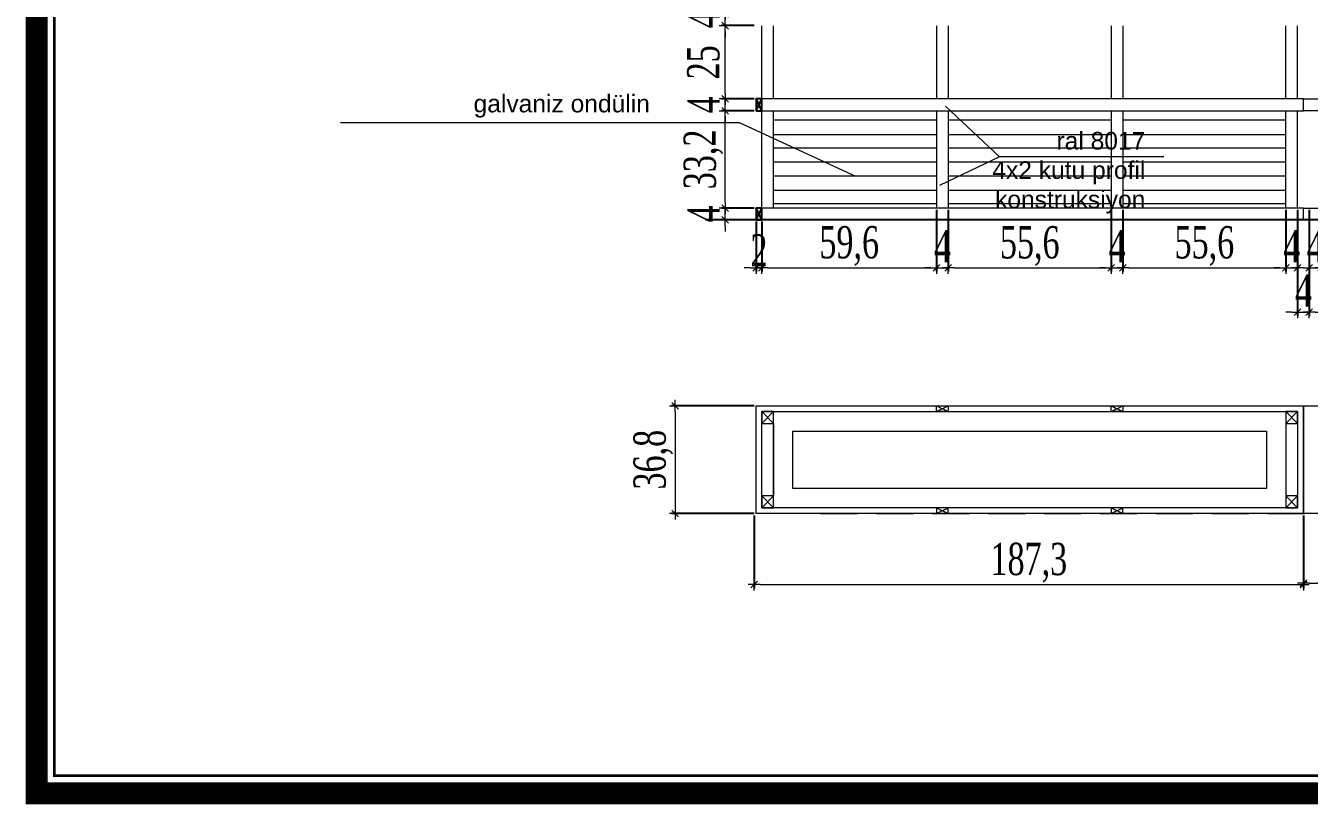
# Model space of a CAD drawing. Header units: millimetres. Extents: x 54215 to 67697, y 23496 to 56611.
# Drawn here: x 57020.3 to 57458, y 31475.7 to 31741.2 of the extents above; entities that cross this region are included whole.
import ezdxf

# ---------------------------------------------------------------- set-up
doc = ezdxf.new("R2010")
doc.units = ezdxf.units.MM
doc.linetypes.add('DASHED', pattern=[19.05, 12.7, -6.35])
for name, color, linetype, lineweight in [('no3_duvar kaplama', 8, 'Continuous', 0), ('no3_kutu profil gorunus', 8, 'Continuous', 0), ('no3_kutuprofil kesit', 74, 'Continuous', 18), ('no3_lejand', 255, 'Continuous', 13), ('no3_yazı duvar', 152, 'Continuous', 0), ('no3_ölçü detay', 252, 'Continuous', 0)]:
    doc.layers.add(name, color=color, linetype=linetype, lineweight=lineweight)
doc.styles.get("Standard").update_dxf_attribs({"font": 'arial.ttf'})
doc.styles.add('Ölçü50', font='georgia.ttf', dxfattribs={"width": 0.7})
doc.dimstyles.new('olcu10', dxfattribs={"dimtxt": 11, "dimasz": 2, "dimexe": 1.25, "dimexo": 0.625, "dimgap": 0.5, "dimtad": 1, "dimdec": 1, "dimzin": 9, "dimtxsty": 'Ölçü50', "dimblk": 'CENTIK', "dimcen": 2, "dimclrd": 250, "dimclre": 250, "dimclrt": 44, "dimazin": 2, "dimtfac": 1, "dimtdec": 1, "dimtix": 1, "dimtmove": 0, "dimatfit": 3, "dimldrblk": 'CENTIK', "dimfxl": 1, "dimlwd": -1, "dimarcsym": 0})

# ---------------------------------------------------------------- blocks, each defined once
blk = doc.blocks.new('CENTIK')
for p, q in [((-1, 0), (1, 0)), ((-0.57, -0.57), (0.57, 0.57)), ((0, 1), (0, -1))]:
    blk.add_line(p, q)
blk = doc.blocks.new('*D277')
at = {"layer": 'Defpoints', "color": 0, "transparency": 16777216}
for p in [(57269.37, 31675.02), (57271.37, 31675.02), (57271.37, 31658.62)]:
    blk.add_point(p, dxfattribs=at)
at = {"layer": 'no3_ölçü detay', "color": 250, "lineweight": -2, "transparency": 16777216}
for p, q in [((57269.37, 31674.39), (57269.37, 31657.37)), ((57271.37, 31674.39), (57271.37, 31657.37))]:
    blk.add_line(p, q, dxfattribs=at)
at = {"layer": 'no3_ölçü detay', "color": 250, "transparency": 16777216}
for p, q in [((57267.37, 31658.62), (57265.37, 31658.62)), ((57269.37, 31658.62), (57271.37, 31658.62)), ((57273.37, 31658.62), (57275.37, 31658.62))]:
    blk.add_line(p, q, dxfattribs=at)
at = {"layer": 'no3_ölçü detay', "color": 250, "transparency": 16777216, "xscale": 2, "yscale": 2, "zscale": 2}
blk.add_blockref('CENTIK', (57269.37, 31658.62), dxfattribs=at)
at = {"layer": 'no3_ölçü detay', "color": 250, "transparency": 16777216, "xscale": 2, "yscale": 2, "zscale": 2, "rotation": 180}
blk.add_blockref('CENTIK', (57271.37, 31658.62), dxfattribs=at)
at = {"layer": 'no3_ölçü detay', "color": 44, "transparency": 16777216, "insert": (57270.37, 31664.62), "char_height": 11, "attachment_point": 5, "style": 'Ölçü50'}
blk.add_mtext('2', dxfattribs=at)
blk = doc.blocks.new('*D278')
at = {"layer": 'Defpoints', "color": 0, "transparency": 16777216}
for p in [(57330.92, 31679.02), (57271.37, 31675.02), (57330.92, 31658.62)]:
    blk.add_point(p, dxfattribs=at)
at = {"layer": 'no3_ölçü detay', "color": 250, "lineweight": -2, "transparency": 16777216}
for p, q in [((57330.92, 31678.39), (57330.92, 31657.37)), ((57271.37, 31674.39), (57271.37, 31657.37))]:
    blk.add_line(p, q, dxfattribs=at)
at = {"layer": 'no3_ölçü detay', "color": 250, "transparency": 16777216}
blk.add_line((57273.37, 31658.62), (57328.92, 31658.62), dxfattribs=at)
at = {"layer": 'no3_ölçü detay', "color": 250, "transparency": 16777216, "xscale": 2, "yscale": 2, "zscale": 2, "rotation": 180}
blk.add_blockref('CENTIK', (57271.37, 31658.62), dxfattribs=at)
at = {"layer": 'no3_ölçü detay', "color": 250, "transparency": 16777216, "xscale": 2, "yscale": 2, "zscale": 2}
blk.add_blockref('CENTIK', (57330.92, 31658.62), dxfattribs=at)
at = {"layer": 'no3_ölçü detay', "color": 44, "transparency": 16777216, "insert": (57301.14, 31666.09), "char_height": 11, "attachment_point": 5, "style": 'Ölçü50'}
blk.add_mtext('59,6', dxfattribs=at)
blk = doc.blocks.new('*D279')
at = {"layer": 'Defpoints', "color": 0, "transparency": 16777216}
for p in [(57330.92, 31679.02), (57334.92, 31679.02), (57334.92, 31658.62)]:
    blk.add_point(p, dxfattribs=at)
at = {"layer": 'no3_ölçü detay', "color": 250, "lineweight": -2, "transparency": 16777216}
for p, q in [((57330.92, 31678.39), (57330.92, 31657.37)), ((57334.92, 31678.39), (57334.92, 31657.37))]:
    blk.add_line(p, q, dxfattribs=at)
at = {"layer": 'no3_ölçü detay', "color": 250, "transparency": 16777216}
for p, q in [((57328.92, 31658.62), (57326.92, 31658.62)), ((57330.92, 31658.62), (57334.92, 31658.62)), ((57336.92, 31658.62), (57338.92, 31658.62))]:
    blk.add_line(p, q, dxfattribs=at)
at = {"layer": 'no3_ölçü detay', "color": 250, "transparency": 16777216, "xscale": 2, "yscale": 2, "zscale": 2}
blk.add_blockref('CENTIK', (57330.92, 31658.62), dxfattribs=at)
at = {"layer": 'no3_ölçü detay', "color": 250, "transparency": 16777216, "xscale": 2, "yscale": 2, "zscale": 2, "rotation": 180}
blk.add_blockref('CENTIK', (57334.92, 31658.62), dxfattribs=at)
at = {"layer": 'no3_ölçü detay', "color": 44, "transparency": 16777216, "insert": (57332.92, 31666.02), "char_height": 11, "attachment_point": 5, "style": 'Ölçü50'}
blk.add_mtext('4', dxfattribs=at)
blk = doc.blocks.new('*D280')
at = {"layer": 'Defpoints', "color": 0, "transparency": 16777216}
for p in [(57334.92, 31679.02), (57390.48, 31679.02), (57390.48, 31658.62)]:
    blk.add_point(p, dxfattribs=at)
at = {"layer": 'no3_ölçü detay', "color": 250, "lineweight": -2, "transparency": 16777216}
for p, q in [((57334.92, 31678.39), (57334.92, 31657.37)), ((57390.48, 31678.39), (57390.48, 31657.37))]:
    blk.add_line(p, q, dxfattribs=at)
at = {"layer": 'no3_ölçü detay', "color": 250, "transparency": 16777216}
blk.add_line((57336.92, 31658.62), (57388.48, 31658.62), dxfattribs=at)
at = {"layer": 'no3_ölçü detay', "color": 250, "transparency": 16777216, "xscale": 2, "yscale": 2, "zscale": 2, "rotation": 180}
blk.add_blockref('CENTIK', (57334.92, 31658.62), dxfattribs=at)
at = {"layer": 'no3_ölçü detay', "color": 250, "transparency": 16777216, "xscale": 2, "yscale": 2, "zscale": 2}
blk.add_blockref('CENTIK', (57390.48, 31658.62), dxfattribs=at)
at = {"layer": 'no3_ölçü detay', "color": 44, "transparency": 16777216, "insert": (57362.7, 31666.07), "char_height": 11, "attachment_point": 5, "style": 'Ölçü50'}
blk.add_mtext('55,6', dxfattribs=at)
blk = doc.blocks.new('*D281')
at = {"layer": 'Defpoints', "color": 0, "transparency": 16777216}
for p in [(57390.48, 31679.02), (57394.48, 31679.02), (57394.48, 31658.62)]:
    blk.add_point(p, dxfattribs=at)
at = {"layer": 'no3_ölçü detay', "color": 250, "lineweight": -2, "transparency": 16777216}
for p, q in [((57390.48, 31678.39), (57390.48, 31657.37)), ((57394.48, 31678.39), (57394.48, 31657.37))]:
    blk.add_line(p, q, dxfattribs=at)
at = {"layer": 'no3_ölçü detay', "color": 250, "transparency": 16777216}
for p, q in [((57388.48, 31658.62), (57386.48, 31658.62)), ((57390.48, 31658.62), (57394.48, 31658.62)), ((57396.48, 31658.62), (57398.48, 31658.62))]:
    blk.add_line(p, q, dxfattribs=at)
at = {"layer": 'no3_ölçü detay', "color": 250, "transparency": 16777216, "xscale": 2, "yscale": 2, "zscale": 2}
blk.add_blockref('CENTIK', (57390.48, 31658.62), dxfattribs=at)
at = {"layer": 'no3_ölçü detay', "color": 250, "transparency": 16777216, "xscale": 2, "yscale": 2, "zscale": 2, "rotation": 180}
blk.add_blockref('CENTIK', (57394.48, 31658.62), dxfattribs=at)
at = {"layer": 'no3_ölçü detay', "color": 44, "transparency": 16777216, "insert": (57392.48, 31666.02), "char_height": 11, "attachment_point": 5, "style": 'Ölçü50'}
blk.add_mtext('4', dxfattribs=at)
blk = doc.blocks.new('*D282')
at = {"layer": 'Defpoints', "color": 0, "transparency": 16777216}
for p in [(57394.48, 31679.02), (57450.03, 31679.02), (57450.03, 31658.62)]:
    blk.add_point(p, dxfattribs=at)
at = {"layer": 'no3_ölçü detay', "color": 250, "lineweight": -2, "transparency": 16777216}
for p, q in [((57394.48, 31678.39), (57394.48, 31657.37)), ((57450.03, 31678.39), (57450.03, 31657.37))]:
    blk.add_line(p, q, dxfattribs=at)
at = {"layer": 'no3_ölçü detay', "color": 250, "transparency": 16777216}
blk.add_line((57396.48, 31658.62), (57448.03, 31658.62), dxfattribs=at)
at = {"layer": 'no3_ölçü detay', "color": 250, "transparency": 16777216, "xscale": 2, "yscale": 2, "zscale": 2, "rotation": 180}
blk.add_blockref('CENTIK', (57394.48, 31658.62), dxfattribs=at)
at = {"layer": 'no3_ölçü detay', "color": 250, "transparency": 16777216, "xscale": 2, "yscale": 2, "zscale": 2}
blk.add_blockref('CENTIK', (57450.03, 31658.62), dxfattribs=at)
at = {"layer": 'no3_ölçü detay', "color": 44, "transparency": 16777216, "insert": (57422.25, 31666.07), "char_height": 11, "attachment_point": 5, "style": 'Ölçü50'}
blk.add_mtext('55,6', dxfattribs=at)
blk = doc.blocks.new('*D283')
at = {"layer": 'Defpoints', "color": 0, "transparency": 16777216}
for p in [(57450.03, 31679.02), (57454.03, 31679.02), (57454.03, 31658.62)]:
    blk.add_point(p, dxfattribs=at)
at = {"layer": 'no3_ölçü detay', "color": 250, "lineweight": -2, "transparency": 16777216}
for p, q in [((57450.03, 31678.39), (57450.03, 31657.37)), ((57454.03, 31678.39), (57454.03, 31657.37))]:
    blk.add_line(p, q, dxfattribs=at)
at = {"layer": 'no3_ölçü detay', "color": 250, "transparency": 16777216}
for p, q in [((57448.03, 31658.62), (57446.03, 31658.62)), ((57450.03, 31658.62), (57454.03, 31658.62)), ((57456.03, 31658.62), (57458.03, 31658.62))]:
    blk.add_line(p, q, dxfattribs=at)
at = {"layer": 'no3_ölçü detay', "color": 250, "transparency": 16777216, "xscale": 2, "yscale": 2, "zscale": 2}
blk.add_blockref('CENTIK', (57450.03, 31658.62), dxfattribs=at)
at = {"layer": 'no3_ölçü detay', "color": 250, "transparency": 16777216, "xscale": 2, "yscale": 2, "zscale": 2, "rotation": 180}
blk.add_blockref('CENTIK', (57454.03, 31658.62), dxfattribs=at)
at = {"layer": 'no3_ölçü detay', "color": 44, "transparency": 16777216, "insert": (57452.03, 31666.02), "char_height": 11, "attachment_point": 5, "style": 'Ölçü50'}
blk.add_mtext('4', dxfattribs=at)
blk = doc.blocks.new('*D284')
at = {"layer": 'Defpoints', "color": 0, "transparency": 16777216}
for p in [(57454.03, 31679.02), (57458.03, 31679.02), (57458.03, 31643.49)]:
    blk.add_point(p, dxfattribs=at)
at = {"layer": 'no3_ölçü detay', "color": 250, "lineweight": -2, "transparency": 16777216}
for p, q in [((57454.03, 31678.39), (57454.03, 31642.24)), ((57458.03, 31678.39), (57458.03, 31642.24))]:
    blk.add_line(p, q, dxfattribs=at)
at = {"layer": 'no3_ölçü detay', "color": 250, "transparency": 16777216}
for p, q in [((57452.03, 31643.49), (57450.03, 31643.49)), ((57454.03, 31643.49), (57458.03, 31643.49)), ((57460.03, 31643.49), (57462.03, 31643.49))]:
    blk.add_line(p, q, dxfattribs=at)
at = {"layer": 'no3_ölçü detay', "color": 250, "transparency": 16777216, "xscale": 2, "yscale": 2, "zscale": 2}
blk.add_blockref('CENTIK', (57454.03, 31643.49), dxfattribs=at)
at = {"layer": 'no3_ölçü detay', "color": 250, "transparency": 16777216, "xscale": 2, "yscale": 2, "zscale": 2, "rotation": 180}
blk.add_blockref('CENTIK', (57458.03, 31643.49), dxfattribs=at)
at = {"layer": 'no3_ölçü detay', "color": 44, "transparency": 16777216, "insert": (57456.03, 31650.89), "char_height": 11, "attachment_point": 5, "style": 'Ölçü50'}
blk.add_mtext('4', dxfattribs=at)
blk = doc.blocks.new('*D285')
at = {"layer": 'Defpoints', "color": 0, "transparency": 16777216}
for p in [(57458.03, 31679.02), (57462.03, 31679.02), (57462.03, 31658.62)]:
    blk.add_point(p, dxfattribs=at)
at = {"layer": 'no3_ölçü detay', "color": 250, "lineweight": -2, "transparency": 16777216}
for p, q in [((57458.03, 31678.39), (57458.03, 31657.37)), ((57462.03, 31678.39), (57462.03, 31657.37))]:
    blk.add_line(p, q, dxfattribs=at)
at = {"layer": 'no3_ölçü detay', "color": 250, "transparency": 16777216}
for p, q in [((57456.03, 31658.62), (57454.03, 31658.62)), ((57458.03, 31658.62), (57462.03, 31658.62)), ((57464.03, 31658.62), (57466.03, 31658.62))]:
    blk.add_line(p, q, dxfattribs=at)
at = {"layer": 'no3_ölçü detay', "color": 250, "transparency": 16777216, "xscale": 2, "yscale": 2, "zscale": 2}
blk.add_blockref('CENTIK', (57458.03, 31658.62), dxfattribs=at)
at = {"layer": 'no3_ölçü detay', "color": 250, "transparency": 16777216, "xscale": 2, "yscale": 2, "zscale": 2, "rotation": 180}
blk.add_blockref('CENTIK', (57462.03, 31658.62), dxfattribs=at)
at = {"layer": 'no3_ölçü detay', "color": 44, "transparency": 16777216, "insert": (57460.03, 31666.02), "char_height": 11, "attachment_point": 5, "style": 'Ölçü50'}
blk.add_mtext('4', dxfattribs=at)
blk = doc.blocks.new('*D300')
at = {"layer": 'Defpoints', "color": 0, "transparency": 16777216}
for p in [(57268.74, 31574.85), (57456.03, 31574.85), (57456.03, 31550.63)]:
    blk.add_point(p, dxfattribs=at)
at = {"layer": 'no3_ölçü detay', "color": 250, "lineweight": -2, "transparency": 16777216}
for p, q in [((57268.74, 31574.23), (57268.74, 31549.38)), ((57456.03, 31574.23), (57456.03, 31549.38))]:
    blk.add_line(p, q, dxfattribs=at)
at = {"layer": 'no3_ölçü detay', "color": 250, "transparency": 16777216}
blk.add_line((57270.74, 31550.63), (57454.03, 31550.63), dxfattribs=at)
at = {"layer": 'no3_ölçü detay', "color": 250, "transparency": 16777216, "xscale": 2, "yscale": 2, "zscale": 2, "rotation": 180}
blk.add_blockref('CENTIK', (57268.74, 31550.63), dxfattribs=at)
at = {"layer": 'no3_ölçü detay', "color": 250, "transparency": 16777216, "xscale": 2, "yscale": 2, "zscale": 2}
blk.add_blockref('CENTIK', (57456.03, 31550.63), dxfattribs=at)
at = {"layer": 'no3_ölçü detay', "color": 44, "transparency": 16777216, "insert": (57362.39, 31558.09), "char_height": 11, "attachment_point": 5, "style": 'Ölçü50'}
blk.add_mtext('187,3', dxfattribs=at)
blk = doc.blocks.new('*D301')
at = {"layer": 'Defpoints', "color": 0, "transparency": 16777216}
for p in [(57456.03, 31574.85), (57631.7, 31574.85), (57631.7, 31551.17)]:
    blk.add_point(p, dxfattribs=at)
at = {"layer": 'no3_ölçü detay', "color": 250, "lineweight": -2, "transparency": 16777216}
for p, q in [((57456.03, 31574.23), (57456.03, 31549.92)), ((57631.7, 31574.23), (57631.7, 31549.92))]:
    blk.add_line(p, q, dxfattribs=at)
at = {"layer": 'no3_ölçü detay', "color": 250, "transparency": 16777216}
blk.add_line((57458.03, 31551.17), (57629.7, 31551.17), dxfattribs=at)
at = {"layer": 'no3_ölçü detay', "color": 250, "transparency": 16777216, "xscale": 2, "yscale": 2, "zscale": 2, "rotation": 180}
blk.add_blockref('CENTIK', (57456.03, 31551.17), dxfattribs=at)
at = {"layer": 'no3_ölçü detay', "color": 250, "transparency": 16777216, "xscale": 2, "yscale": 2, "zscale": 2}
blk.add_blockref('CENTIK', (57631.7, 31551.17), dxfattribs=at)
at = {"layer": 'no3_ölçü detay', "color": 44, "transparency": 16777216, "insert": (57543.87, 31558.57), "char_height": 11, "attachment_point": 5, "style": 'Ölçü50'}
blk.add_mtext('175,7', dxfattribs=at)
blk = doc.blocks.new('*D303')
at = {"layer": 'Defpoints', "color": 0, "transparency": 16777216}
for p in [(57258.84, 31679.02), (57269.37, 31679.02), (57269.37, 31675.02)]:
    blk.add_point(p, dxfattribs=at)
at = {"layer": 'no3_ölçü detay', "color": 250, "transparency": 16777216}
for p, q in [((57258.84, 31681.02), (57258.84, 31683.02)), ((57258.84, 31675.02), (57258.84, 31679.02)), ((57258.84, 31673.02), (57258.84, 31671.02))]:
    blk.add_line(p, q, dxfattribs=at)
at = {"layer": 'no3_ölçü detay', "color": 250, "lineweight": -2, "transparency": 16777216}
for p, q in [((57268.74, 31679.02), (57257.59, 31679.02)), ((57268.74, 31675.02), (57257.59, 31675.02))]:
    blk.add_line(p, q, dxfattribs=at)
at = {"layer": 'no3_ölçü detay', "color": 250, "transparency": 16777216, "xscale": 2, "yscale": 2, "zscale": 2}
for p, rotation in [((57258.84, 31679.02), 270), ((57258.84, 31675.02), 90)]:
    blk.add_blockref('CENTIK', p, dxfattribs=dict(at, rotation=rotation))
at = {"layer": 'no3_ölçü detay', "color": 44, "transparency": 16777216, "insert": (57251.45, 31677.02), "char_height": 11, "attachment_point": 5, "rotation": 90, "style": 'Ölçü50'}
blk.add_mtext('4', dxfattribs=at)
blk = doc.blocks.new('*D304')
at = {"layer": 'Defpoints', "color": 0, "transparency": 16777216}
for p in [(57258.84, 31712.22), (57269.37, 31712.22), (57269.37, 31679.02)]:
    blk.add_point(p, dxfattribs=at)
at = {"layer": 'no3_ölçü detay', "color": 250, "lineweight": -2, "transparency": 16777216}
for p, q in [((57268.74, 31712.22), (57257.59, 31712.22)), ((57268.74, 31679.02), (57257.59, 31679.02))]:
    blk.add_line(p, q, dxfattribs=at)
at = {"layer": 'no3_ölçü detay', "color": 250, "transparency": 16777216}
blk.add_line((57258.84, 31681.02), (57258.84, 31710.22), dxfattribs=at)
at = {"layer": 'no3_ölçü detay', "color": 250, "transparency": 16777216, "xscale": 2, "yscale": 2, "zscale": 2}
for p, rotation in [((57258.84, 31712.22), 90), ((57258.84, 31679.02), 270)]:
    blk.add_blockref('CENTIK', p, dxfattribs=dict(at, rotation=rotation))
at = {"layer": 'no3_ölçü detay', "color": 44, "transparency": 16777216, "insert": (57251.45, 31695.62), "char_height": 11, "attachment_point": 5, "rotation": 90, "style": 'Ölçü50'}
blk.add_mtext('33,2', dxfattribs=at)
blk = doc.blocks.new('*D305')
at = {"layer": 'Defpoints', "color": 0, "transparency": 16777216}
for p in [(57258.84, 31716.22), (57269.37, 31716.22), (57269.37, 31712.22)]:
    blk.add_point(p, dxfattribs=at)
at = {"layer": 'no3_ölçü detay', "color": 250, "transparency": 16777216}
for p, q in [((57258.84, 31718.22), (57258.84, 31720.22)), ((57258.84, 31712.22), (57258.84, 31716.22)), ((57258.84, 31710.22), (57258.84, 31708.22))]:
    blk.add_line(p, q, dxfattribs=at)
at = {"layer": 'no3_ölçü detay', "color": 250, "lineweight": -2, "transparency": 16777216}
for p, q in [((57268.74, 31716.22), (57257.59, 31716.22)), ((57268.74, 31712.22), (57257.59, 31712.22))]:
    blk.add_line(p, q, dxfattribs=at)
at = {"layer": 'no3_ölçü detay', "color": 250, "transparency": 16777216, "xscale": 2, "yscale": 2, "zscale": 2}
for p, rotation in [((57258.84, 31716.22), 270), ((57258.84, 31712.22), 90)]:
    blk.add_blockref('CENTIK', p, dxfattribs=dict(at, rotation=rotation))
at = {"layer": 'no3_ölçü detay', "color": 44, "transparency": 16777216, "insert": (57251.45, 31714.22), "char_height": 11, "attachment_point": 5, "rotation": 90, "style": 'Ölçü50'}
blk.add_mtext('4', dxfattribs=at)
blk = doc.blocks.new('*D306')
at = {"layer": 'Defpoints', "color": 0, "transparency": 16777216}
for p in [(57258.84, 31741.22), (57269.37, 31741.22), (57269.37, 31716.22)]:
    blk.add_point(p, dxfattribs=at)
at = {"layer": 'no3_ölçü detay', "color": 250, "lineweight": -2, "transparency": 16777216}
for p, q in [((57268.74, 31741.22), (57257.59, 31741.22)), ((57268.74, 31716.22), (57257.59, 31716.22))]:
    blk.add_line(p, q, dxfattribs=at)
at = {"layer": 'no3_ölçü detay', "color": 250, "transparency": 16777216}
blk.add_line((57258.84, 31718.22), (57258.84, 31739.22), dxfattribs=at)
at = {"layer": 'no3_ölçü detay', "color": 250, "transparency": 16777216, "xscale": 2, "yscale": 2, "zscale": 2}
for p, rotation in [((57258.84, 31741.22), 90), ((57258.84, 31716.22), 270)]:
    blk.add_blockref('CENTIK', p, dxfattribs=dict(at, rotation=rotation))
at = {"layer": 'no3_ölçü detay', "color": 44, "transparency": 16777216, "insert": (57251.45, 31728.72), "char_height": 11, "attachment_point": 5, "rotation": 90, "style": 'Ölçü50'}
blk.add_mtext('25', dxfattribs=at)
blk = doc.blocks.new('*D307')
at = {"layer": 'Defpoints', "color": 0, "transparency": 16777216}
for p in [(57258.84, 31745.22), (57269.37, 31745.22), (57269.37, 31741.22)]:
    blk.add_point(p, dxfattribs=at)
at = {"layer": 'no3_ölçü detay', "color": 250, "transparency": 16777216}
for p, q in [((57258.84, 31747.22), (57258.84, 31749.22)), ((57258.84, 31741.22), (57258.84, 31745.22)), ((57258.84, 31739.22), (57258.84, 31737.22))]:
    blk.add_line(p, q, dxfattribs=at)
at = {"layer": 'no3_ölçü detay', "color": 250, "lineweight": -2, "transparency": 16777216}
for p, q in [((57268.74, 31745.22), (57257.59, 31745.22)), ((57268.74, 31741.22), (57257.59, 31741.22))]:
    blk.add_line(p, q, dxfattribs=at)
at = {"layer": 'no3_ölçü detay', "color": 250, "transparency": 16777216, "xscale": 2, "yscale": 2, "zscale": 2}
for p, rotation in [((57258.84, 31745.22), 270), ((57258.84, 31741.22), 90)]:
    blk.add_blockref('CENTIK', p, dxfattribs=dict(at, rotation=rotation))
at = {"layer": 'no3_ölçü detay', "color": 44, "transparency": 16777216, "insert": (57251.45, 31743.22), "char_height": 11, "attachment_point": 5, "rotation": 90, "style": 'Ölçü50'}
blk.add_mtext('4', dxfattribs=at)
blk = doc.blocks.new('*D318')
at = {"layer": 'Defpoints', "color": 0, "transparency": 16777216}
for p in [(57269.37, 31611.6), (57241.82, 31574.85), (57269.37, 31574.85)]:
    blk.add_point(p, dxfattribs=at)
at = {"layer": 'no3_ölçü detay', "color": 250, "lineweight": -2, "transparency": 16777216}
for p, q in [((57268.74, 31611.6), (57240.57, 31611.6)), ((57268.74, 31574.85), (57240.57, 31574.85))]:
    blk.add_line(p, q, dxfattribs=at)
at = {"layer": 'no3_ölçü detay', "color": 250, "transparency": 16777216}
blk.add_line((57241.82, 31609.6), (57241.82, 31576.85), dxfattribs=at)
at = {"layer": 'no3_ölçü detay', "color": 250, "transparency": 16777216, "xscale": 2, "yscale": 2, "zscale": 2}
for p, rotation in [((57241.82, 31611.6), 90), ((57241.82, 31574.85), 270)]:
    blk.add_blockref('CENTIK', p, dxfattribs=dict(at, rotation=rotation))
at = {"layer": 'no3_ölçü detay', "color": 44, "transparency": 16777216, "insert": (57234.36, 31593.23), "char_height": 11, "attachment_point": 5, "rotation": 90, "style": 'Ölçü50'}
blk.add_mtext('36,8', dxfattribs=at)

msp = doc.modelspace()

# ---------------------------------------------------------------- linework, layer by layer
for p, q in [((57271.365, 31712.215), (57269.365, 31716.215)), ((57269.365, 31712.215), (57271.365, 31716.215)), ((57271.365, 31675.015), (57269.365, 31679.015)), ((57269.365, 31675.015), (57271.365, 31679.015)), ((57834.258, 31675.015), (57252.127, 31675.015)), ((57834.258, 31675.015), (57252.127, 31675.015))]:
    msp.add_line(p, q)
for points in [[(57269.365, 31712.215), (57271.365, 31712.215), (57271.365, 31716.215), (57269.365, 31716.215)], [(57269.365, 31675.015), (57271.365, 31675.015), (57271.365, 31679.015), (57269.365, 31679.015)]]:
    msp.add_lwpolyline(points, close=True)
at = {"layer": 'no3_duvar kaplama'}
for p, q in [((57330.921, 31708.991), (57275.365, 31708.991)), ((57390.476, 31708.991), (57334.921, 31708.991)), ((57450.032, 31708.991), (57394.476, 31708.991)), ((57330.921, 31704.039), (57275.365, 31704.039)), ((57390.476, 31704.039), (57334.921, 31704.039)), ((57450.032, 31704.039), (57394.476, 31704.039)), ((57330.921, 31699.402), (57275.365, 31699.402)), ((57390.476, 31699.402), (57334.921, 31699.402)), ((57450.032, 31699.402), (57394.476, 31699.402)), ((57330.921, 31694.628), (57275.365, 31694.628)), ((57390.476, 31694.628), (57334.921, 31694.628)), ((57450.032, 31694.628), (57394.476, 31694.628)), ((57330.921, 31689.946), (57275.365, 31689.946)), ((57390.476, 31689.946), (57334.921, 31689.946)), ((57450.032, 31689.946), (57394.476, 31689.946)), ((57330.921, 31685.039), (57275.365, 31685.039)), ((57390.476, 31685.039), (57334.921, 31685.039)), ((57450.032, 31685.039), (57394.476, 31685.039)), ((57330.921, 31680.491), (57275.365, 31680.491)), ((57390.476, 31680.491), (57334.921, 31680.491)), ((57450.032, 31680.491), (57394.476, 31680.491))]:
    msp.add_line(p, q, dxfattribs=at)
at = {"layer": 'no3_duvar kaplama', "linetype": 'DASHED'}
msp.add_line((57291.365, 31574.852), (57796.365, 31574.852), dxfattribs=at)
at = {"layer": 'no3_kutu profil gorunus'}
for p, q in [((57275.365, 31605.602), (57275.365, 31580.852)), ((57450.032, 31605.602), (57450.032, 31580.852))]:
    msp.add_line(p, q, dxfattribs=at)
for points in [[(57269.365, 31611.602), (57456.032, 31611.602), (57456.032, 31574.852), (57269.365, 31574.852)], [(57456.032, 31611.602), (57631.698, 31611.602), (57631.698, 31574.852), (57456.032, 31574.852)], [(57271.365, 31609.602), (57454.032, 31609.602), (57454.032, 31576.852), (57271.365, 31576.852)]]:
    msp.add_lwpolyline(points, close=True, dxfattribs=at)
at = {"layer": 'no3_kutuprofil kesit'}
for p, q in [((57271.365, 31716.215), (57271.365, 31741.215)), ((57275.365, 31716.215), (57275.365, 31741.215)), ((57330.921, 31741.215), (57330.921, 31716.215)), ((57334.921, 31741.215), (57334.921, 31716.215)), ((57390.476, 31741.215), (57390.476, 31716.215)), ((57394.476, 31741.215), (57394.476, 31716.215)), ((57450.032, 31716.215), (57450.032, 31741.215)), ((57454.032, 31716.215), (57454.032, 31741.215)), ((57271.365, 31716.215), (57269.365, 31716.215)), ((57269.365, 31716.215), (57269.365, 31712.215)), ((57456.032, 31716.215), (57269.365, 31716.215)), ((57271.365, 31716.215), (57269.365, 31716.215)), ((57269.365, 31716.215), (57269.365, 31712.215)), ((57269.365, 31712.215), (57454.032, 31712.215)), ((57271.365, 31679.015), (57271.365, 31712.215)), ((57275.365, 31679.015), (57275.365, 31712.215)), ((57330.921, 31712.215), (57330.921, 31679.015)), ((57334.921, 31712.215), (57334.921, 31679.015)), ((57390.476, 31712.215), (57390.476, 31679.015)), ((57394.476, 31712.215), (57394.476, 31679.015)), ((57450.032, 31679.015), (57450.032, 31712.215)), ((57454.032, 31679.015), (57454.032, 31712.215)), ((57454.032, 31712.215), (57456.032, 31712.215)), ((57456.032, 31712.215), (57456.032, 31716.215)), ((57271.365, 31679.015), (57269.365, 31679.015)), ((57269.365, 31679.015), (57269.365, 31675.015)), ((57456.032, 31679.015), (57269.365, 31679.015)), ((57271.365, 31679.015), (57269.365, 31679.015)), ((57269.365, 31679.015), (57269.365, 31675.015)), ((57456.032, 31675.015), (57456.032, 31679.015)), ((57269.365, 31675.015), (57454.032, 31675.015)), ((57454.032, 31675.015), (57456.032, 31675.015)), ((57330.921, 31611.602), (57334.921, 31609.602)), ((57330.921, 31609.602), (57334.921, 31611.602)), ((57390.476, 31611.602), (57394.476, 31609.602)), ((57390.476, 31609.602), (57394.476, 31611.602)), ((57271.365, 31605.602), (57275.365, 31609.602)), ((57275.365, 31605.602), (57271.365, 31609.602)), ((57450.032, 31605.602), (57454.032, 31609.602)), ((57454.032, 31605.602), (57450.032, 31609.602)), ((57271.365, 31576.852), (57275.365, 31580.852)), ((57275.365, 31576.852), (57271.365, 31580.852)), ((57450.032, 31576.852), (57454.032, 31580.852)), ((57454.032, 31576.852), (57450.032, 31580.852)), ((57330.921, 31574.852), (57334.921, 31576.852)), ((57330.921, 31576.852), (57334.921, 31574.852)), ((57390.476, 31574.852), (57394.476, 31576.852)), ((57390.476, 31576.852), (57394.476, 31574.852))]:
    msp.add_line(p, q, dxfattribs=at)
for points in [[(57456.032, 31716.215), (57631.698, 31716.215), (57631.698, 31712.215), (57456.032, 31712.215)], [(57456.032, 31679.015), (57631.698, 31679.015), (57631.698, 31675.015), (57456.032, 31675.015)], [(57330.921, 31609.602), (57330.921, 31611.602), (57334.921, 31611.602), (57334.921, 31609.602)], [(57390.476, 31609.602), (57390.476, 31611.602), (57394.476, 31611.602), (57394.476, 31609.602)], [(57271.365, 31605.602), (57275.365, 31605.602), (57275.365, 31609.602), (57271.365, 31609.602)], [(57275.365, 31609.602), (57450.032, 31609.602), (57450.032, 31576.852), (57275.365, 31576.852)], [(57450.032, 31605.602), (57454.032, 31605.602), (57454.032, 31609.602), (57450.032, 31609.602)], [(57281.965, 31603.002), (57443.432, 31603.002), (57443.432, 31583.452), (57281.965, 31583.452)], [(57271.365, 31576.852), (57275.365, 31576.852), (57275.365, 31580.852), (57271.365, 31580.852)], [(57450.032, 31576.852), (57454.032, 31576.852), (57454.032, 31580.852), (57450.032, 31580.852)], [(57330.921, 31576.852), (57330.921, 31574.852), (57334.921, 31574.852), (57334.921, 31576.852)], [(57390.476, 31576.852), (57390.476, 31574.852), (57394.476, 31574.852), (57394.476, 31576.852)]]:
    msp.add_lwpolyline(points, close=True, dxfattribs=at)
for p in [(57330.921, 31609.602), (57330.921, 31576.852)]:
    msp.add_point(p, dxfattribs=at)
at = {"layer": 'no3_lejand', "color": 1, "const_width": 7.466}
msp.add_lwpolyline([(58460.835, 31479.446), (57024.058, 31479.446), (57024.058, 32059.446), (58460.835, 32059.446), (58460.835, 31743.827, -0.4142136), (58450.8, 31733.792), (58299.278, 31733.792, 0.4142136), (58295.264, 31729.778), (58295.264, 31632.243, 0.4142136), (58299.278, 31628.229), (58450.8, 31628.229, -0.4142136), (58460.835, 31618.195), (58460.835, 31479.446)], format="xyb", dxfattribs=at)
at = {"layer": 'no3_lejand', "color": 252, "const_width": 0.854}
msp.add_lwpolyline([(58454.814, 31743.827, -0.4142136), (58450.8, 31739.813), (58299.278, 31739.813, 0.4142136), (58289.243, 31729.778), (58289.243, 31632.243, 0.4142136), (58299.278, 31622.209), (58450.8, 31622.209, -0.4142136), (58454.814, 31618.195), (58454.814, 31485.467), (57030.078, 31485.467), (57030.078, 32053.425), (58454.814, 32053.425), (58454.814, 31743.827)], format="xyb", dxfattribs=at)
at = {"layer": 'no3_yazı duvar'}
msp.add_line((57352.358, 31696.495), (57333.949, 31713.795), dxfattribs=at)
for points in [[(57303.143, 31689.946), (57263.726, 31708.063), (57127.624, 31708.063)], [(57408.393, 31696.495), (57352.358, 31696.495), (57331.886, 31686.671)]]:
    msp.add_lwpolyline(points, dxfattribs=at)

# ---------------------------------------------------------------- texts
at = {"layer": 'no3_yazı duvar', "char_height": 6}
for s, insert, width, attachment_point in [('galvaniz ondülin', (57173.057, 31717.658), 143.81258, 1), ('ral 8017 \\P4x2 kutu profil konstruksiyon', (57402.109, 31704.974), 53.97042, 3)]:
    msp.add_mtext(s, dxfattribs=dict(at, insert=insert, width=width, attachment_point=attachment_point))

# ---------------------------------------------------------------- dimensions: what is measured, and where the dimension line sits
at = {"layer": 'no3_ölçü detay'}
for base, p1, p2, picture, middle in [((57258.842, 31745.215), (57269.365, 31741.215), (57269.365, 31745.215), '*D307', (57251.447, 31743.215)), ((57258.842, 31741.215), (57269.365, 31716.215), (57269.365, 31741.215), '*D306', (57251.447, 31728.715)), ((57258.842, 31716.215), (57269.365, 31712.215), (57269.365, 31716.215), '*D305', (57251.447, 31714.215)), ((57258.842, 31712.215), (57269.365, 31679.015), (57269.365, 31712.215), '*D304', (57251.447, 31695.615)), ((57258.842, 31679.015), (57269.365, 31675.015), (57269.365, 31679.015), '*D303', (57251.447, 31677.015)), ((57241.822832244, 31574.851950315), (57269.365029337, 31611.601950315), (57269.365029337, 31574.851950315), '*D318', (57234.362790548, 31593.226950315))]:
    dim = msp.add_linear_dim(base=base, p1=p1, p2=p2, angle=90, dimstyle='olcu10', dxfattribs=at)
    dim.commit()
    dim.dimension.update_dxf_attribs({"geometry": picture, "text_midpoint": middle})
for base, p1, p2, picture, middle in [((57330.921, 31658.621), (57271.365, 31675.015), (57330.921, 31679.015), '*D278', (57301.143, 31666.089)), ((57334.921, 31658.621), (57330.921, 31679.015), (57334.921, 31679.015), '*D279', (57332.921, 31666.017)), ((57390.476, 31658.621), (57334.921, 31679.015), (57390.476, 31679.015), '*D280', (57362.698, 31666.07)), ((57394.476, 31658.621), (57390.476, 31679.015), (57394.476, 31679.015), '*D281', (57392.476, 31666.017)), ((57450.032, 31658.621), (57394.476, 31679.015), (57450.032, 31679.015), '*D282', (57422.254, 31666.07)), ((57454.032, 31658.621), (57450.032, 31679.015), (57454.032, 31679.015), '*D283', (57452.032, 31666.017)), ((57458.032, 31643.494), (57454.032, 31679.015), (57458.032, 31679.015), '*D284', (57456.032, 31650.889)), ((57462.032, 31658.621), (57458.032, 31679.015), (57462.032, 31679.015), '*D285', (57460.032, 31666.017)), ((57271.365, 31658.621), (57269.365, 31675.015), (57271.365, 31675.015), '*D277', (57270.365, 31664.621)), ((57456.032, 31550.626), (57268.74, 31574.852), (57456.032, 31574.852), '*D300', (57362.386, 31558.086)), ((57631.698, 31551.171), (57456.032, 31574.852), (57631.698, 31574.852), '*D301', (57543.865, 31558.566))]:
    dim = msp.add_linear_dim(base=base, p1=p1, p2=p2, dimstyle='olcu10', dxfattribs=at)
    dim.commit()
    dim.dimension.update_dxf_attribs({"geometry": picture, "text_midpoint": middle})

doc.saveas('drawing.dxf')
